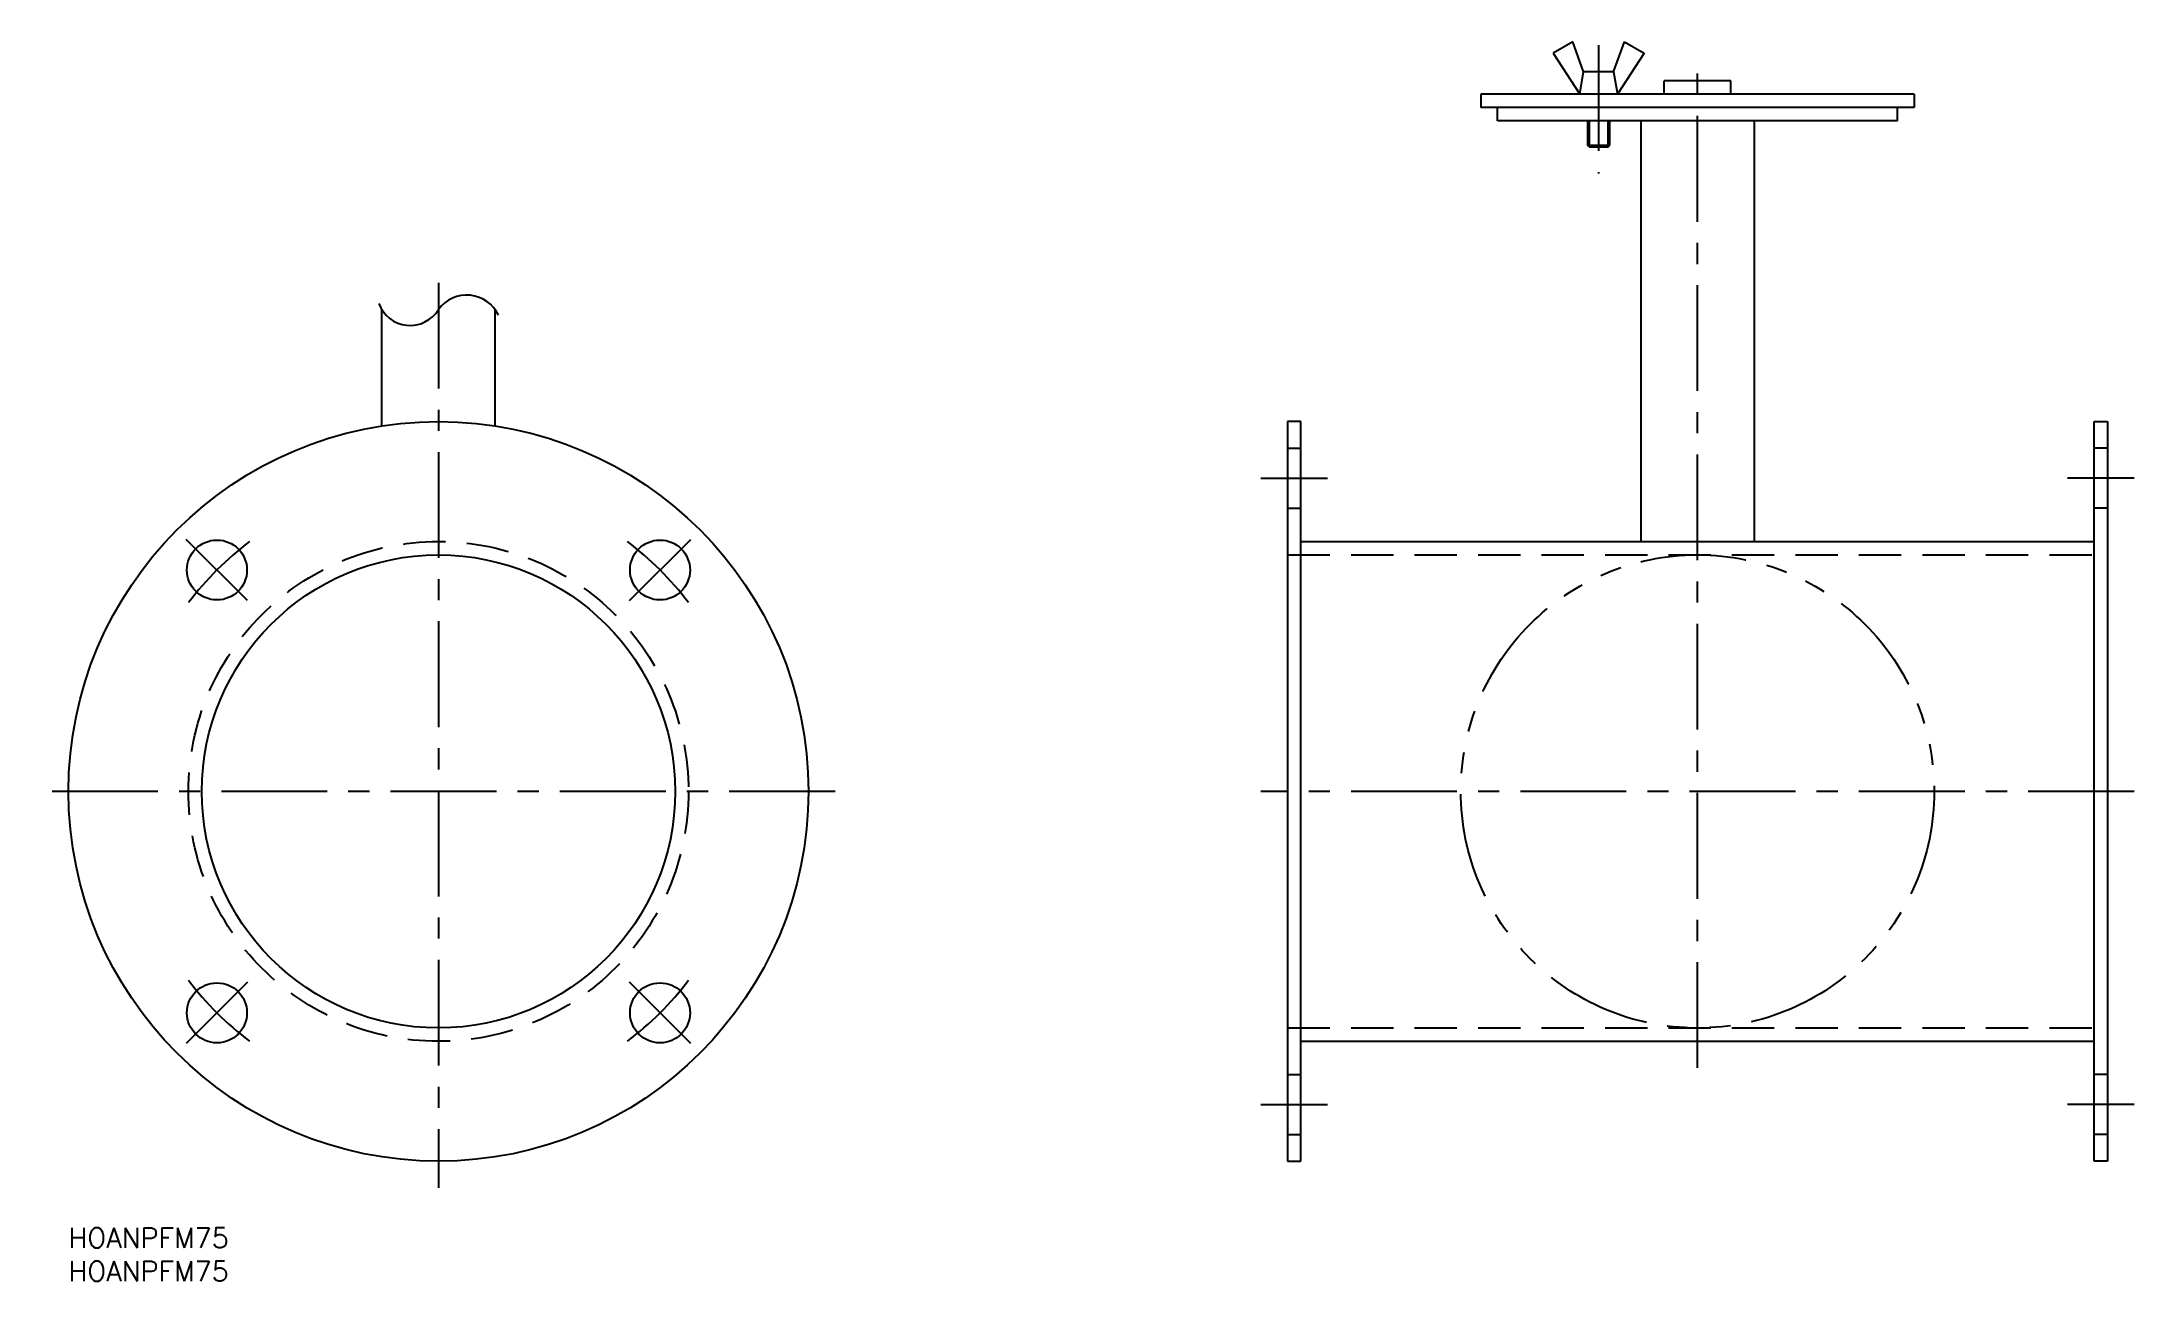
# Model space of a CAD drawing. Extents: x -4 to 310, y -8 to 178.
import ezdxf

# ---------------------------------------------------------------- set-up
doc = ezdxf.new("R2010")
doc.units = 0
doc.header["$LTSCALE"] = 0.5
for name, pattern in [('CENTER', [50.8, 31.75, -6.35, 6.35, -6.35]), ('DASHED', [19.05, 12.7, -6.35]), ('PHANTOM', [63.5, 31.75, -6.35, 6.35, -6.35, 6.35, -6.35])]:
    doc.linetypes.add(name, pattern=pattern)
for name, color, linetype in [('MSM_CENTER', 1, 'CENTER'), ('MSM_CONTINUOUS', 7, 'CONTINUOUS'), ('MSM_DASHED', 4, 'DASHED'), ('MSM_IMAGINARY', 6, 'PHANTOM'), ('MSM_NARROW', 5, 'CONTINUOUS'), ('MSM_PART_NUMBER', 7, 'CONTINUOUS')]:
    doc.layers.add(name, color=color, linetype=linetype)
doc.styles.get("Standard").update_dxf_attribs({"font": 'txt.shx', "height": 3, "bigfont": 'bigfont.shx'})

# ---------------------------------------------------------------- blocks, each defined once
blk = doc.blocks.new('*U2')
at = {"layer": 'MSM_PART_NUMBER'}
blk.add_text('HOANPFM75', height=3, dxfattribs=at).set_placement((0, -3))
blk = doc.blocks.new('*U3')
at = {"layer": 'MSM_PART_NUMBER'}
blk.add_text('HOANPFM75', height=3, dxfattribs=at).set_placement((0, -8))

msp = doc.modelspace()

# ---------------------------------------------------------------- linework, layer by layer
at = {"layer": 'MSM_CENTER'}
for p, q in [((229.53, 177.5), (229.53, 158.25)), ((244.36, 24), (244.36, 176.13)), ((55.5, 141.83), (55.5, 6)), ((178.86, 112.5), (188.86, 112.5)), ((309.86, 112.5), (299.86, 112.5)), ((26.86, 94.14), (17.67, 103.33)), ((84.14, 94.14), (93.33, 103.33)), ((115, 65.5), (-4, 65.5)), ((309.86, 65.5), (178.86, 65.5)), ((26.86, 36.86), (17.67, 27.67)), ((93.33, 27.67), (84.14, 36.86)), ((178.86, 18.5), (188.86, 18.5)), ((309.86, 18.5), (299.86, 18.5))]:
    msp.add_line(p, q, dxfattribs=at)
for start, end in [(127.074, 142.926), (37.074, 52.926), (217.074, 232.926), (307.074, 322.926)]:
    msp.add_arc((55.5, 65.5), 47, start, end, dxfattribs=at)
at = {"layer": 'MSM_CONTINUOUS'}
for p, q in [((225.64, 178), (222.72, 176.31)), ((222.72, 176.31), (226.71, 170.13)), ((227.28, 173.5), (225.64, 178)), ((231.78, 173.5), (233.41, 178)), ((236.34, 176.31), (232.34, 170.13)), ((233.41, 178), (236.34, 176.31)), ((226.71, 170.13), (227.28, 173.5)), ((231.78, 173.5), (227.28, 173.5)), ((231.78, 173.5), (232.34, 170.13)), ((276.86, 170.13), (211.86, 170.13)), ((211.86, 170.13), (211.86, 168.13)), ((249.36, 172.13), (239.36, 172.13)), ((239.36, 170.13), (239.36, 172.13)), ((249.36, 170.13), (249.36, 172.13)), ((276.86, 170.13), (276.86, 168.13)), ((276.86, 168.13), (211.86, 168.13)), ((214.36, 166.13), (214.36, 168.13)), ((274.36, 166.13), (274.36, 168.13)), ((274.36, 166.13), (214.36, 166.13)), ((227.84, 166.13), (227.84, 162.5)), ((231.21, 162.5), (231.21, 166.13)), ((235.86, 166.13), (235.86, 103)), ((252.86, 166.13), (252.86, 103)), ((227.84, 162.5), (231.21, 162.5)), ((228.09, 162.25), (227.84, 162.5)), ((228.09, 162.25), (230.96, 162.25)), ((230.96, 162.25), (231.21, 162.5)), ((47, 120.35), (47, 137.83)), ((64, 120.35), (64, 137.83)), ((184.86, 121), (182.86, 121)), ((182.86, 121), (182.86, 10)), ((184.86, 10), (184.86, 121)), ((303.86, 10), (303.86, 121)), ((303.86, 121), (305.86, 121)), ((305.86, 121), (305.86, 10)), ((184.86, 103), (303.86, 103)), ((184.86, 28), (303.86, 28)), ((182.86, 10), (184.86, 10)), ((305.86, 10), (303.86, 10))]:
    msp.add_line(p, q, dxfattribs=at)
for centre, radius in [((55.5, 65.5), 55.5), ((22.27, 98.73), 4.5), ((55.5, 65.5), 35.5), ((88.73, 98.73), 4.5), ((22.27, 32.27), 4.5), ((88.73, 32.27), 4.5)]:
    msp.add_circle(centre, radius, dxfattribs=at)
at = {"layer": 'MSM_DASHED'}
for p, q in [((182.86, 117), (184.86, 117)), ((305.86, 117), (303.86, 117)), ((182.86, 108), (184.86, 108)), ((305.86, 108), (303.86, 108)), ((182.86, 101), (305.86, 101)), ((182.86, 30), (305.86, 30)), ((182.86, 23), (184.86, 23)), ((305.86, 23), (303.86, 23)), ((182.86, 14), (184.86, 14)), ((305.86, 14), (303.86, 14))]:
    msp.add_line(p, q, dxfattribs=at)
msp.add_circle((55.5, 65.5), 37.5, dxfattribs=at)
at = {"layer": 'MSM_IMAGINARY'}
msp.add_circle((244.36, 65.5), 35.5, dxfattribs=at)
at = {"layer": 'MSM_NARROW'}
for p, q in [((228.09, 166.13), (228.09, 162.25)), ((230.96, 162.25), (230.96, 166.13))]:
    msp.add_line(p, q, dxfattribs=at)
for centre, radius, start, end in [((51.25, 140.39), 4.96, 199.4592, 328.9866), ((59.75, 134.7), 5.28, 25.5701, 143.5814)]:
    msp.add_arc(centre, radius, start, end, dxfattribs=at)

# ---------------------------------------------------------------- block references
at = {"layer": 'MSM_CONTINUOUS'}
for name in ['*U2', '*U3']:
    msp.add_blockref(name, (0, 0), dxfattribs=at)

doc.saveas('drawing.dxf')
